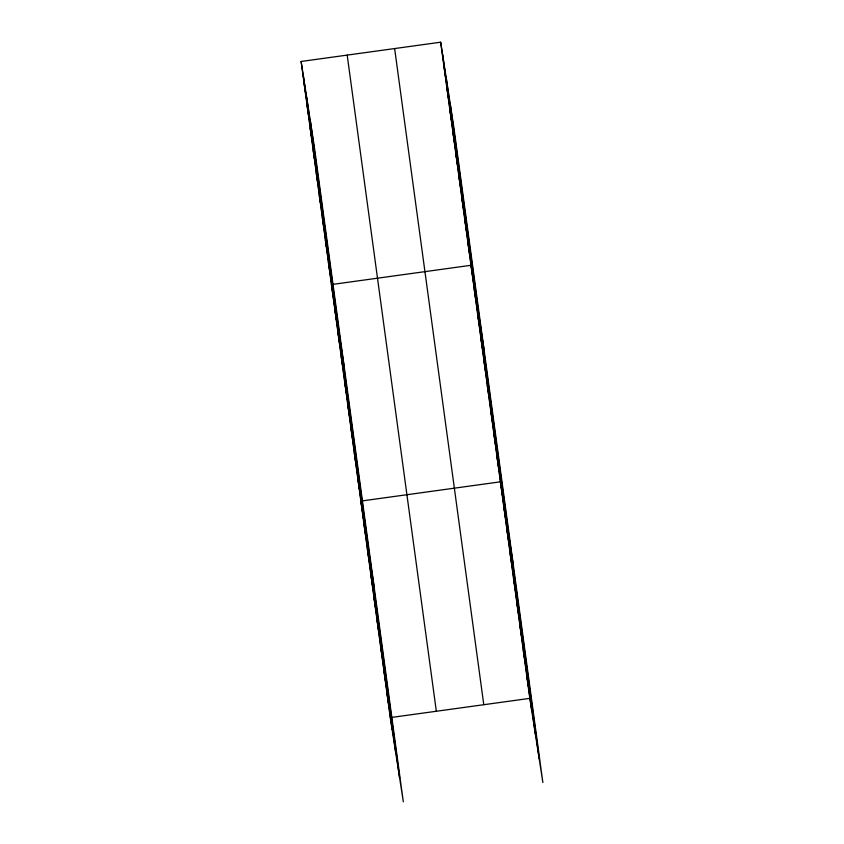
<?xml version="1.0" encoding="UTF-8"?>
<svg xmlns="http://www.w3.org/2000/svg" width="844" height="844" viewBox="0 0 844 844"><rect width="100%" height="100%" fill="white"/><g stroke="black" fill="none" stroke-linecap="round" stroke-linejoin="round"><path stroke-width="1.27" d="M301.129 61.464L314.168 145.643L403.316 801.8L390.287 717.611L301.129 61.464L440.684 42.2L453.713 126.389L542.871 782.536L529.832 698.357L440.684 42.2M390.287 717.611L529.832 698.357M443.712 64.513L445.579 76.54M446.75 86.816L448.607 98.843M449.778 109.129L451.645 121.156M452.806 131.432L454.673 143.469M455.844 153.745L457.701 165.772M458.872 176.058L460.729 188.085M461.9 198.361L463.767 210.388M464.938 220.674L466.795 232.701M467.966 242.988L469.823 255.015M484.023 349.479L470.994 265.29L331.449 284.555L344.479 368.744M474.265 289.355L476.121 301.382M477.535 313.409L479.392 325.436M480.806 337.473L482.662 349.5M484.066 361.527L485.933 373.554M487.336 385.581L489.203 397.619M490.607 409.646L492.474 421.673M493.877 433.7L495.744 445.727M497.148 457.764L499.004 469.791M513.447 566.007L500.418 481.818L360.863 501.083L373.892 585.272M503.689 505.883L505.545 517.91M506.949 529.937L508.816 541.964M510.219 554.002L512.086 566.029M513.49 578.056L515.357 590.083M516.76 602.12L518.617 614.147M520.031 626.174L521.887 638.201M523.301 650.239L525.158 662.266M526.561 674.293L528.428 686.32M304.167 83.767L306.024 95.805M307.195 106.08L309.062 118.107M310.223 128.393L312.09 140.42M313.261 150.696L315.118 162.723M316.289 173.009L318.146 185.036M319.317 195.323L321.184 207.35M322.355 217.625L324.212 229.652M325.383 239.939L327.24 251.966M328.411 262.241L330.278 274.268M334.709 308.609L336.577 320.646M337.98 332.673L339.847 344.7M341.25 356.727L343.118 368.754M344.521 380.792L346.378 392.819M347.791 404.846L349.648 416.873M351.062 428.91L352.919 440.937M354.322 452.964L356.189 464.991M357.592 477.029L359.46 489.056M364.133 525.147L365.99 537.174M367.404 549.201L369.261 561.228M370.674 573.266L372.531 585.293M373.934 597.32L375.802 609.347M377.205 621.384L379.072 633.411M380.475 645.438L382.343 657.465M383.746 669.492L385.602 681.53M387.016 693.557L388.873 705.584M450.031 102.578L539.179 758.724M446.233 78.038L535.381 734.196M442.551 54.227L531.699 710.384M394.633 48.562L483.781 704.708M347.19 55.103L436.337 711.26M310.476 121.831L399.623 777.989M306.678 97.303L395.825 753.46M302.996 73.491L392.143 729.638"/></g></svg>
